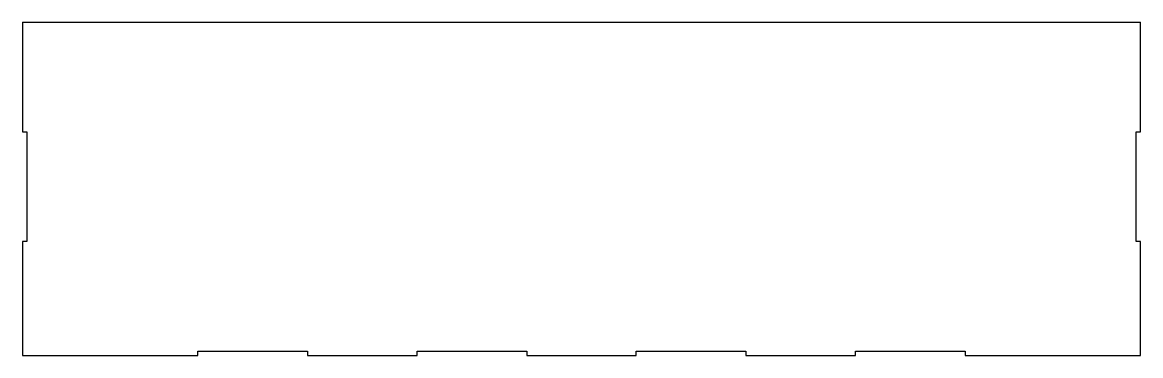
# Model space of a CAD drawing. Header units: millimetres. Extents: x 875 to 1895, y 701 to 1005.
import ezdxf

# ---------------------------------------------------------------- set-up
doc = ezdxf.new("R2010")
doc.units = ezdxf.units.MM

msp = doc.modelspace()

# ---------------------------------------------------------------- linework, layer by layer
at = {"color": 7, "linetype": 'Continuous', "lineweight": 25}
for p, q in [((875, 1005), (875, 905)), ((1895, 905), (1895, 1005)), ((875, 905), (879, 905)), ((879, 905), (879, 805)), ((1891, 905), (1895, 905)), ((1891, 805), (1891, 905)), ((879, 805), (875, 805)), ((875, 805), (875, 701)), ((1895, 805), (1891, 805)), ((1895, 701), (1895, 805)), ((1035, 705), (1135, 705)), ((1035, 701), (1035, 705)), ((1135, 705), (1135, 701)), ((1235, 705), (1335, 705)), ((1235, 701), (1235, 705)), ((1335, 705), (1335, 701)), ((1435, 705), (1535, 705)), ((1435, 701), (1435, 705)), ((1535, 705), (1535, 701)), ((1635, 705), (1735, 705)), ((1635, 701), (1635, 705)), ((1735, 705), (1735, 701)), ((875, 701), (1035, 701)), ((1135, 701), (1235, 701)), ((1335, 701), (1435, 701)), ((1535, 701), (1635, 701)), ((1735, 701), (1895, 701))]:
    msp.add_line(p, q, dxfattribs=at)
msp.add_line((875, 1005), (1895, 1005))

doc.saveas('drawing.dxf')
